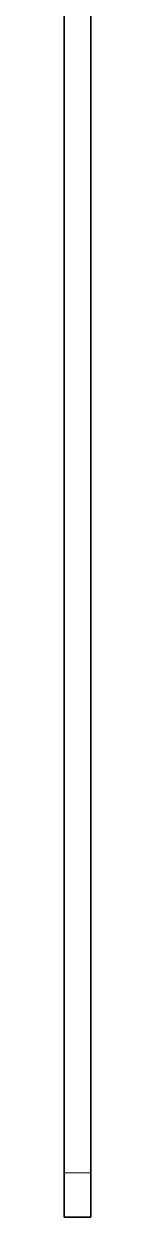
# Model space of a CAD drawing. Extents: x 0 to 1189, y 0 to 841.
# Drawn here: x 747.5 to 750.5, y 277.9 to 412.2 of the extents above; entities that cross this region are included whole.
import ezdxf

# ---------------------------------------------------------------- set-up
doc = ezdxf.new("R2010")
doc.units = 0

msp = doc.modelspace()

# ---------------------------------------------------------------- linework, layer by layer
at = {"color": 7, "lineweight": 35}
for p, q in [((747.481323, 282.878357), (747.481323, 673.878357)), ((750.481323, 282.878357), (750.481323, 673.878357))]:
    msp.add_line(p, q, dxfattribs=at)
at = {"color": 7, "lineweight": 35, "ltscale": 0.125}
for p, q in [((747.481323, 277.878357), (747.481323, 282.878357)), ((750.481323, 277.878357), (750.481323, 282.878357))]:
    msp.add_line(p, q, dxfattribs=at)
at = {"color": 7, "lineweight": 13, "ltscale": 0.075}
msp.add_line((750.481323, 282.878357), (747.481323, 282.878357), dxfattribs=at)
at = {"color": 7, "lineweight": 35, "ltscale": 0.075}
msp.add_line((750.481323, 277.878357), (747.481323, 277.878357), dxfattribs=at)

doc.saveas('drawing.dxf')
